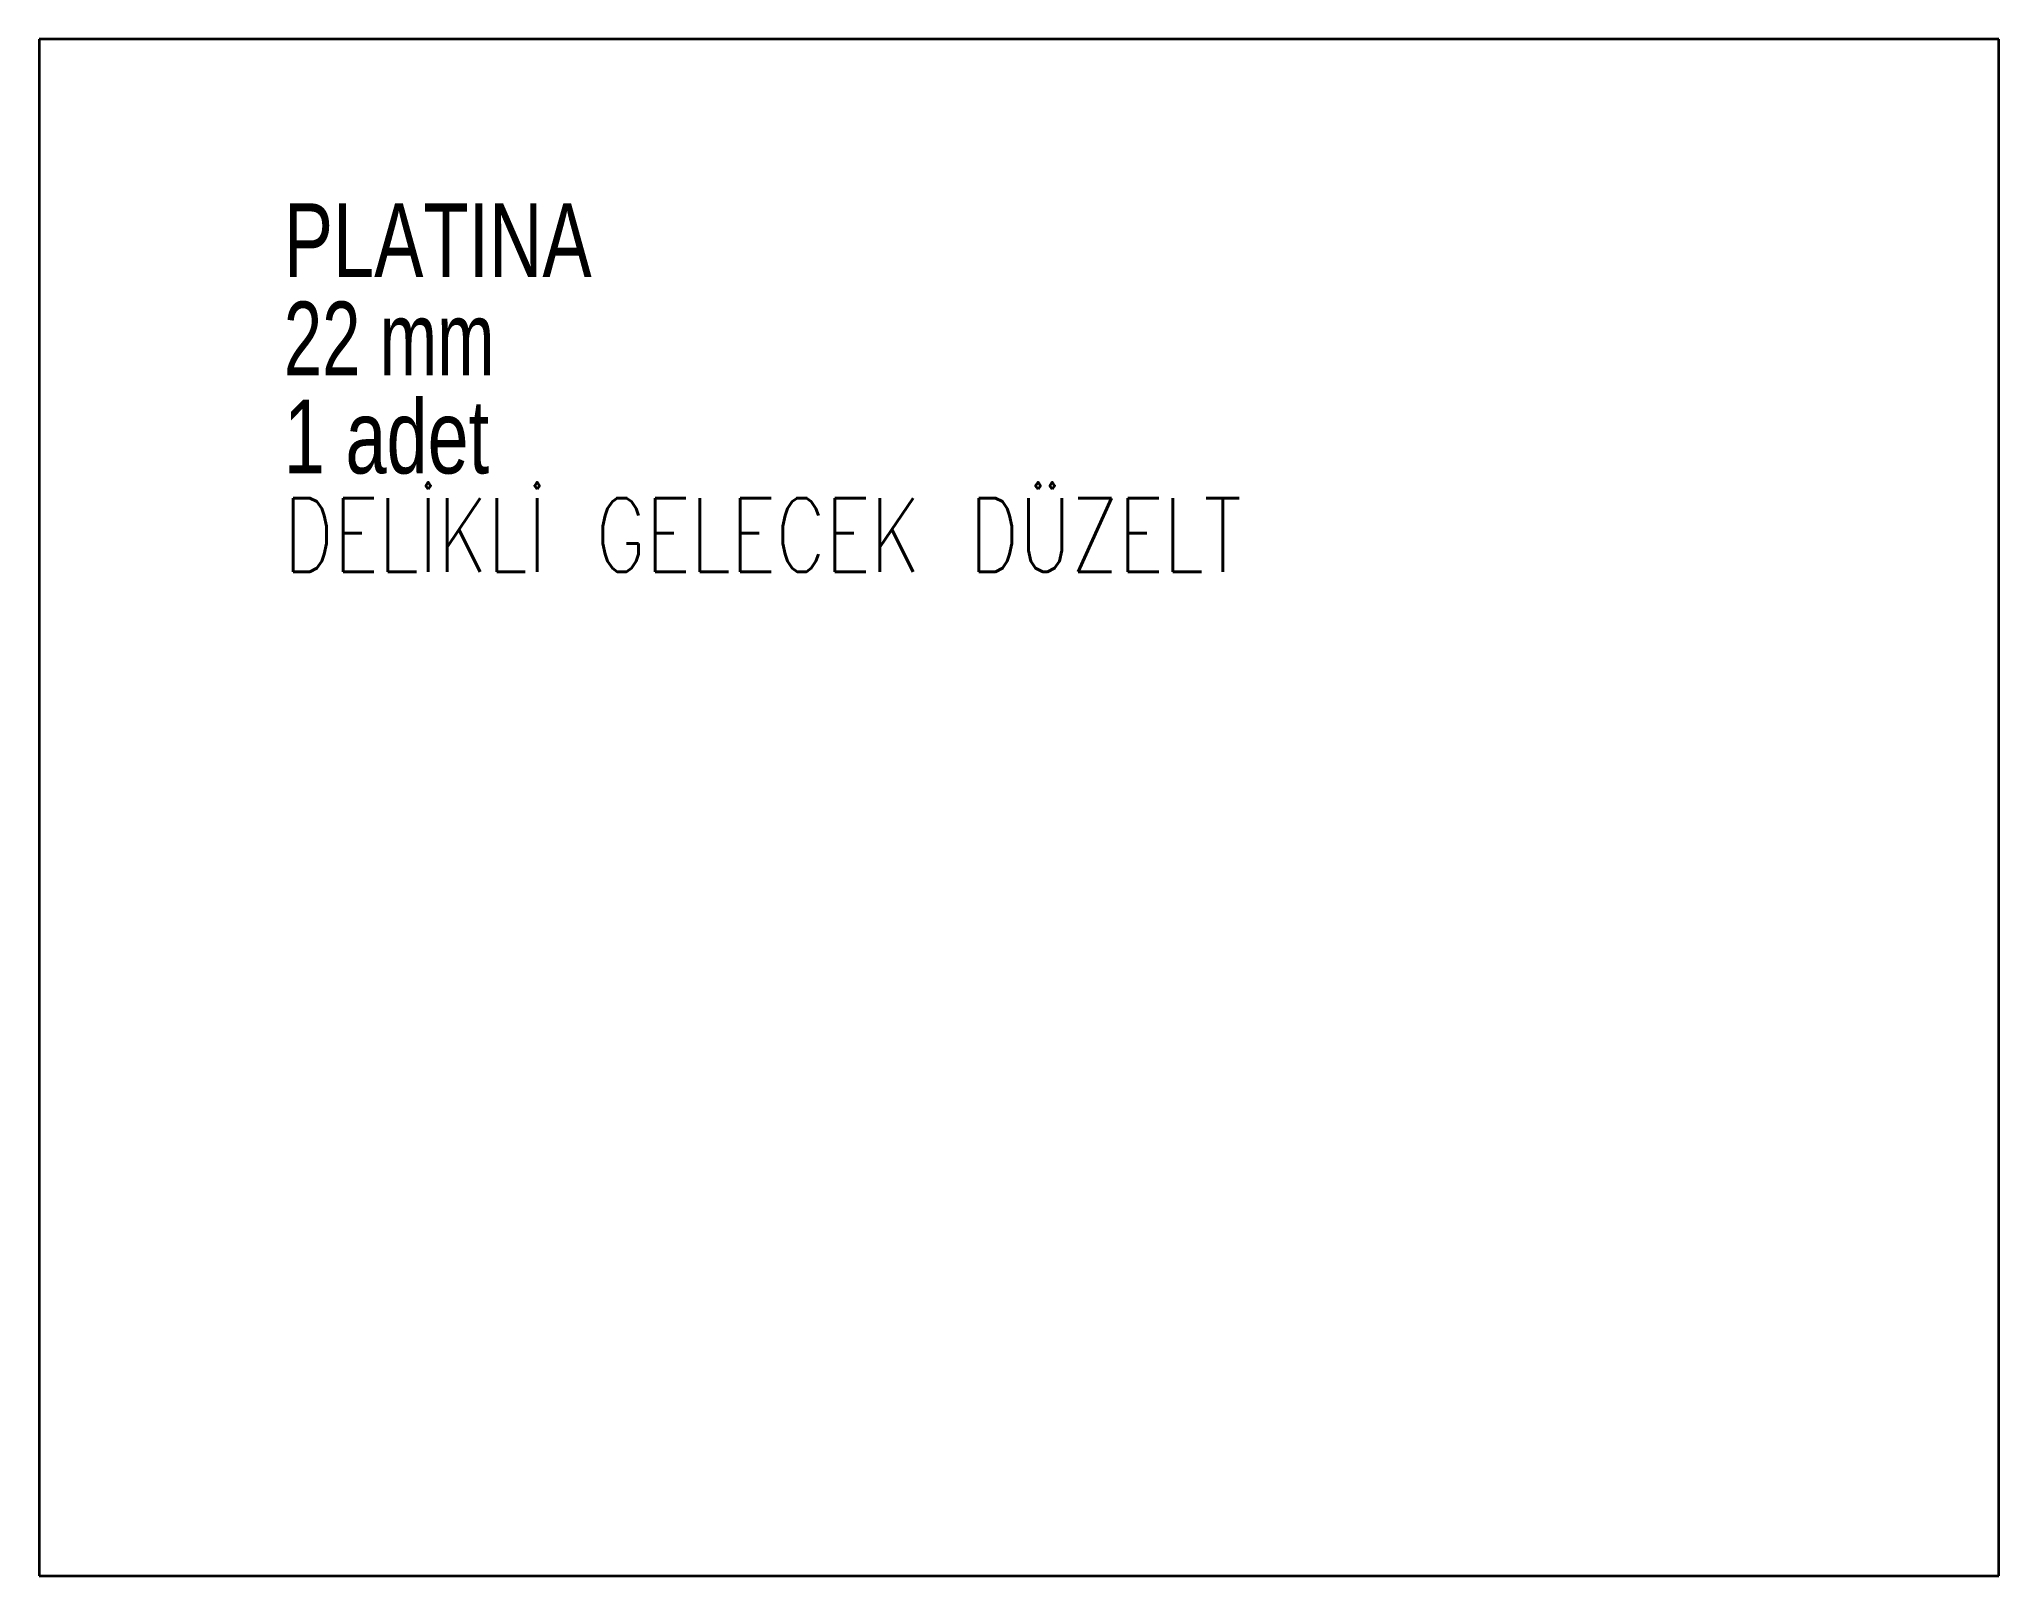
# Model space of a CAD drawing. Header units: millimetres. Extents: x -215 to 489, y -165 to 387.
import ezdxf

# ---------------------------------------------------------------- set-up
doc = ezdxf.new("R2010")
doc.units = ezdxf.units.MM
doc.styles.add('SLDTEXTSTYLE0', font='TXT', dxfattribs={"width": 0.75})
doc.styles.add('SLDTEXTSTYLE1', font='TXT', dxfattribs={"width": 0.7})
doc.styles.add('SLDTEXTSTYLE2', font='TXT', dxfattribs={"width": 0.75, "bigfont": 'bigfont'})

# ---------------------------------------------------------------- blocks, each defined once
blk = doc.blocks.new('SW_NOTE_0')
at = {"color": 0, "linetype": 'Continuous', "lineweight": 0, "attachment_point": 1}
for s, insert, char_height, style in [('PLATINA', (0, 34.11), 26.458, 'SLDTEXTSTYLE0'), ('22 mm', (0, -1.17), 26.458, 'SLDTEXTSTYLE1'), ('1 adet', (0, -36.45), 26.458, 'SLDTEXTSTYLE0'), ('DELİKLİ GELECEK DÜZELT', (0, -71.73), 26.4583, 'SLDTEXTSTYLE2')]:
    blk.add_mtext(s, dxfattribs=dict(at, insert=insert, char_height=char_height, style=style))

msp = doc.modelspace()

# ---------------------------------------------------------------- linework, layer by layer
at = {"color": 7, "linetype": 'Continuous', "lineweight": 35}
for p, q in [((488.79, 386.98), (-215.21, 386.98)), ((-215.21, 386.98), (-215.21, -165.02)), ((488.79, -165.02), (488.79, 386.98)), ((-215.21, -165.02), (488.79, -165.02))]:
    msp.add_line(p, q, dxfattribs=at)

# ---------------------------------------------------------------- block references
at = {"color": 7, "linetype": 'Continuous', "lineweight": 0}
msp.add_blockref('SW_NOTE_0', (-127.33, 293.88), dxfattribs=at)

doc.saveas('drawing.dxf')
